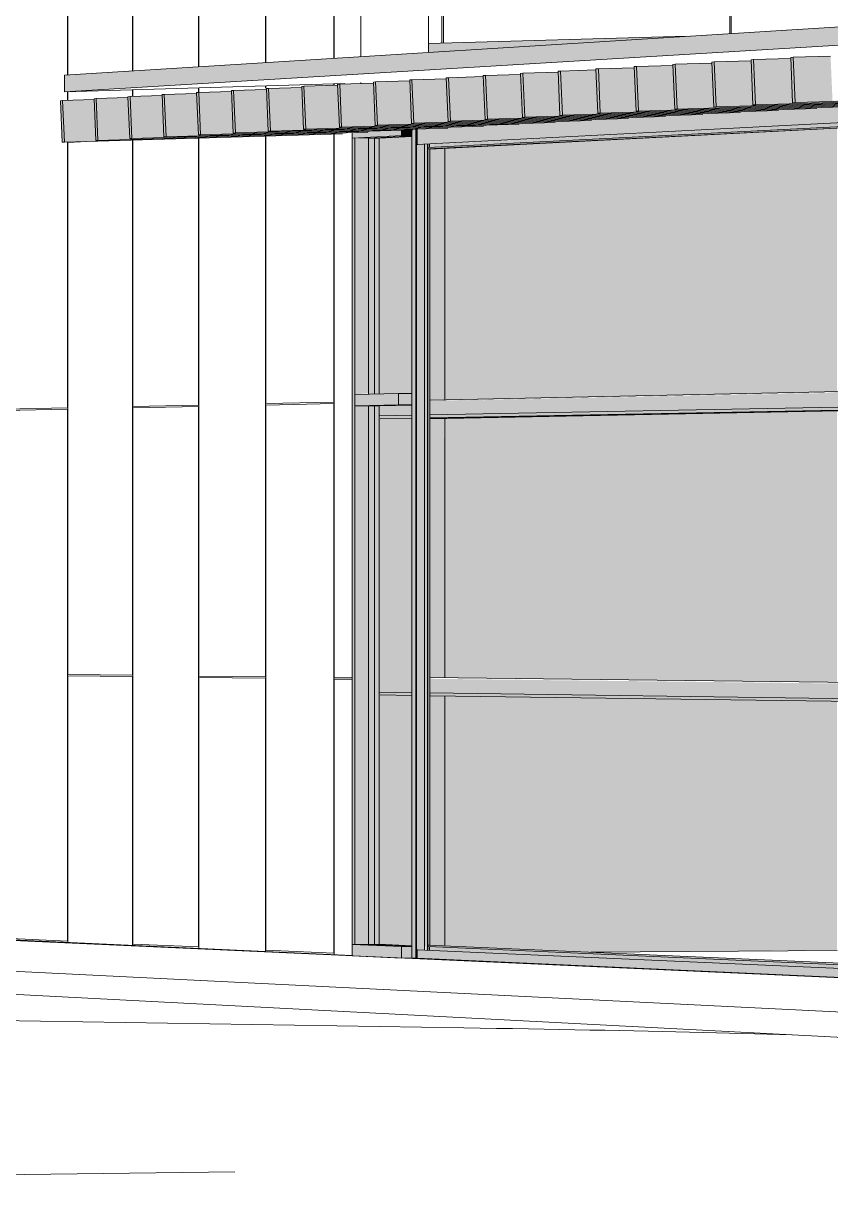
# Model space of a CAD drawing. Header units: inches. Extents: x 31213 to 31218, y -65 to 66.
# Drawn here: x 31214.5181 to 31214.5539, y 65.9728 to 66.0246 of the extents above; entities that cross this region are included whole.
import ezdxf

# ---------------------------------------------------------------- set-up
doc = ezdxf.new("R2010")
doc.units = ezdxf.units.IN
doc.header["$MEASUREMENT"] = 0
for name, color, linetype, lineweight in [('A-GLAZ-CURT', 52, 'Continuous', 9), ('A-GLAZ-CWMG', 51, 'Continuous', 9), ('A-ROOF', 132, 'Continuous', 13), ('A-WALL-PATT', 111, 'Continuous', 13), ('C-BLDG-PADS', 91, 'Continuous', 9), ('Conc', 7, 'Continuous', 9), ('EOP-PR', 4, 'Continuous', 9), ('I-WALL', 2, 'Continuous', 13), ('L-SITE-WALL', 31, 'Continuous', 13), ('PAINT', 190, 'Continuous', 9), ('S-BEAM', 12, 'Continuous', 9), ('S-COLS', 52, 'Continuous', 9)]:
    doc.layers.add(name, color=color, linetype=linetype, lineweight=lineweight)

# ---------------------------------------------------------------- blocks, each defined once
blk = doc.blocks.new('FP_27-Looking North West')
at = {"layer": 'A-WALL-PATT', "lineweight": 9}
for p, q in [((-3323.351933, 66.022821), (-3323.351933, 66.031856)), ((-3323.351918, 66.022822), (-3323.351918, 66.031857)), ((-3323.348913, 66.02301), (-3323.348913, 66.032119)), ((-3323.348897, 66.023011), (-3323.348897, 66.032121)), ((-3323.357828, 66.022453), (-3323.357828, 66.031342)), ((-3323.357813, 66.022454), (-3323.357813, 66.031343)), ((-3323.354905, 66.022636), (-3323.354905, 66.031597)), ((-3323.354889, 66.022637), (-3323.354889, 66.031598)), ((-3323.360705, 66.022273), (-3323.360705, 66.031091)), ((-3323.36069, 66.022274), (-3323.36069, 66.031092)), ((-3323.360705, 66.021165), (-3323.360705, 66.02154)), ((-3323.36069, 66.021165), (-3323.36069, 66.021541)), ((-3323.357828, 66.021335), (-3323.357828, 66.021618)), ((-3323.357813, 66.021336), (-3323.357813, 66.021619)), ((-3323.354905, 66.021509), (-3323.354905, 66.021704)), ((-3323.354889, 66.02151), (-3323.354889, 66.021704)), ((-3323.351933, 66.021685), (-3323.351933, 66.021791)), ((-3323.351918, 66.021686), (-3323.351918, 66.021791)), ((-3323.348913, 66.021816), (-3323.348913, 66.021864)), ((-3323.348897, 66.021816), (-3323.348897, 66.021865)), ((-3323.357828, 65.995681), (-3323.357828, 66.019389)), ((-3323.357813, 66.007589), (-3323.357813, 66.019389)), ((-3323.354905, 66.00765), (-3323.354905, 66.019477)), ((-3323.354889, 65.995646), (-3323.354889, 66.019478)), ((-3323.351933, 65.99561), (-3323.351933, 66.019567)), ((-3323.351918, 66.007713), (-3323.351918, 66.019568)), ((-3323.348913, 66.007777), (-3323.348913, 66.019659)), ((-3323.348897, 65.995574), (-3323.348897, 66.019659)), ((-3323.360705, 66.007528), (-3323.360705, 66.019302)), ((-3323.36069, 66.01928), (-3323.359846, 66.019325)), ((-3323.36069, 65.995716), (-3323.36069, 66.01928)), ((-3323.360705, 66.007528), (-3323.363521, 66.007469)), ((-3323.360705, 66.007467), (-3323.363521, 66.007408)), ((-3323.360705, 65.983904), (-3323.360705, 66.007467)), ((-3323.354905, 66.00765), (-3323.357813, 66.007589)), ((-3323.354905, 66.007588), (-3323.357813, 66.007527)), ((-3323.357813, 65.983773), (-3323.357813, 66.007527)), ((-3323.354905, 65.983642), (-3323.354905, 66.007588)), ((-3323.348913, 66.007777), (-3323.351918, 66.007713)), ((-3323.348913, 66.007714), (-3323.351918, 66.007651)), ((-3323.351918, 65.983507), (-3323.351918, 66.007651)), ((-3323.348913, 65.983371), (-3323.348913, 66.007714)), ((-3323.357828, 65.995681), (-3323.36069, 65.995716)), ((-3323.36069, 65.995654), (-3323.357828, 65.99562)), ((-3323.36069, 65.983842), (-3323.36069, 65.995654)), ((-3323.357828, 65.983712), (-3323.357828, 65.99562)), ((-3323.351933, 65.99561), (-3323.354889, 65.995646)), ((-3323.354889, 65.995584), (-3323.351933, 65.995548)), ((-3323.354889, 65.983579), (-3323.354889, 65.995584)), ((-3323.348104, 65.995564), (-3323.348897, 65.995574)), ((-3323.351933, 65.983445), (-3323.351933, 65.995548)), ((-3323.348897, 65.995511), (-3323.348104, 65.995501)), ((-3323.348897, 65.983307), (-3323.348897, 65.995511)), ((-3323.363521, 65.984031), (-3323.360705, 65.983904)), ((-3323.360705, 65.983842), (-3323.360705, 65.983842)), ((-3323.36069, 65.983842), (-3323.36069, 65.983842)), ((-3323.357828, 65.983712), (-3323.357828, 65.983712)), ((-3323.357813, 65.983773), (-3323.354905, 65.983642)), ((-3323.357813, 65.983711), (-3323.357813, 65.983711)), ((-3323.354905, 65.98358), (-3323.354905, 65.98358)), ((-3323.354889, 65.983579), (-3323.354889, 65.983579)), ((-3323.351933, 65.983445), (-3323.351933, 65.983445)), ((-3323.351918, 65.983507), (-3323.348913, 65.983371)), ((-3323.351918, 65.983444), (-3323.351918, 65.983444)), ((-3323.348913, 65.983308), (-3323.348913, 65.983308)), ((-3323.348897, 65.983307), (-3323.348897, 65.983307))]:
    blk.add_line(p, q, dxfattribs=at)
blk = doc.blocks.new('FP_46-Looking North West')
at = {"layer": 'A-WALL-PATT', "lineweight": 9}
for p, q in [((-3323.344125, 66.023681), (-3323.344125, 66.044392)), ((-3323.331314, 66.024116), (-3323.331314, 66.044129)), ((-3323.344058, 66.023683), (-3323.344058, 66.032169)), ((-3323.33138, 66.024112), (-3323.33138, 66.03198))]:
    blk.add_line(p, q, dxfattribs=at)

msp = doc.modelspace()

# ---------------------------------------------------------------- hatches: boundary and pattern name
at = {"layer": 'A-GLAZ-CURT', "transparency": 33554458}
for points in [[(31214.533428, 66.008137), (31214.535343, 66.008166), (31214.535343, 66.01958), (31214.533428, 66.019456), (31214.533428, 66.008167)], [(31214.53563, 66.008163), (31214.535609, 66.019198), (31214.535575, 66.019198), (31214.535558, 66.008163)], [(31214.535343, 65.983673), (31214.535343, 66.007652), (31214.534383, 66.007634), (31214.533428, 66.007614), (31214.533428, 65.983757), (31214.534886, 65.983693)], [(31214.535558, 65.983673), (31214.53563, 65.983674), (31214.53563, 66.007653), (31214.535558, 66.007653), (31214.535558, 65.983812)]]:
    msp.add_hatch(color=256, dxfattribs=at).paths.add_polyline_path(points, flags=0)
at = {"layer": 'A-GLAZ-CWMG'}
for points in [[(31214.535577, 66.019198), (31214.589202, 66.021965), (31214.589202, 66.022737), (31214.588589, 66.022689), (31214.588589, 66.022674), (31214.587125, 66.022627), (31214.586571, 66.022585), (31214.586571, 66.022566), (31214.586447, 66.022559), (31214.584573, 66.022475), (31214.584573, 66.022459), (31214.584449, 66.022453), (31214.582731, 66.022402), (31214.582731, 66.022358), (31214.580534, 66.02229), (31214.580534, 66.022246), (31214.578689, 66.022188), (31214.578689, 66.022145), (31214.578337, 66.022132), (31214.576764, 66.022085), (31214.576764, 66.022043), (31214.57614, 66.022021), (31214.574857, 66.021983), (31214.574857, 66.021941), (31214.573943, 66.021911), (31214.572967, 66.021882), (31214.572965, 66.02184), (31214.571746, 66.021801), (31214.571095, 66.021782), (31214.571095, 66.021738), (31214.570887, 66.021731), (31214.569239, 66.021682), (31214.569239, 66.021641), (31214.56895, 66.02163), (31214.567351, 66.021582), (31214.567351, 66.021542), (31214.565579, 66.021486), (31214.565579, 66.021446), (31214.565131, 66.02143), (31214.563773, 66.021389), (31214.563773, 66.02135), (31214.562957, 66.021323), (31214.561984, 66.021294), (31214.561984, 66.021254), (31214.560759, 66.021215), (31214.56021, 66.021199), (31214.56021, 66.02116), (31214.559537, 66.021137), (31214.558562, 66.021108), (31214.558562, 66.021069), (31214.55671, 66.021011), (31214.55671, 66.020973), (31214.555894, 66.020946), (31214.554983, 66.020919), (31214.554983, 66.020881), (31214.554097, 66.020852), (31214.553271, 66.020827), (31214.553271, 66.02079), (31214.551969, 66.020748), (31214.551574, 66.020736), (31214.551574, 66.020699), (31214.550554, 66.020666), (31214.549771, 66.020642), (31214.549771, 66.020606), (31214.548224, 66.020557), (31214.548224, 66.02052), (31214.547074, 66.020483), (31214.546571, 66.020468), (31214.546571, 66.020432), (31214.545357, 66.020393), (31214.544932, 66.02038), (31214.544932, 66.020345), (31214.543656, 66.020304), (31214.543307, 66.020293), (31214.543307, 66.020258), (31214.542774, 66.02024), (31214.541695, 66.020207), (31214.541695, 66.020172), (31214.540299, 66.020128), (31214.540097, 66.020122), (31214.540097, 66.020087), (31214.538643, 66.020041), (31214.538513, 66.020037), (31214.538513, 66.020002), (31214.537178, 66.01996), (31214.536942, 66.019953), (31214.536942, 66.019919), (31214.535577, 66.019846), (31214.535577, 66.019538)], [(31214.53613, 66.019008), (31214.5892, 66.021715), (31214.5892, 66.021963), (31214.53613, 66.019198)], [(31214.536051, 66.018993), (31214.5892, 66.021702), (31214.5892, 66.021775), (31214.536051, 66.019056)], [(31214.535526, 65.983145), (31214.535559, 65.983146), (31214.535549, 66.019874), (31214.535526, 66.019869), (31214.535526, 65.983812)], [(31214.532701, 66.019478), (31214.534888, 66.019621), (31214.534888, 66.019819), (31214.533694, 66.019782), (31214.533401, 66.019773), (31214.533401, 66.01974), (31214.532701, 66.019705), (31214.532701, 66.019539)], [(31214.532701, 66.007867), (31214.532828, 66.00787), (31214.532828, 66.019485), (31214.532701, 66.019456), (31214.532701, 66.01163)], [(31214.532828, 66.008124), (31214.533428, 66.008167), (31214.533428, 66.019472), (31214.532828, 66.019451), (31214.532828, 66.008164)], [(31214.533428, 66.008137), (31214.533895, 66.00817), (31214.533895, 66.019475), (31214.533428, 66.019451), (31214.533428, 66.008164)], [(31214.535344, 66.019589), (31214.535344, 66.019868), (31214.534888, 66.019854), (31214.534888, 66.019593)], [(31214.535526, 65.983145), (31214.535526, 66.01984), (31214.535344, 66.019834), (31214.535344, 65.983154)], [(31214.535559, 65.983155), (31214.535576, 65.983155), (31214.535576, 65.983515), (31214.5359, 65.983515), (31214.5359, 66.019213), (31214.535576, 66.019198), (31214.535559, 65.983515)], [(31214.536126, 65.983492), (31214.536126, 66.019225), (31214.5359, 66.019198), (31214.5359, 65.983672), (31214.53596, 65.983661), (31214.53596, 65.983499)], [(31214.532828, 66.007616), (31214.53476, 66.007656), (31214.53476, 66.008166), (31214.532828, 66.008124)], [(31214.532828, 65.983752), (31214.532828, 66.00787), (31214.532701, 66.007867), (31214.532701, 65.983758)], [(31214.532828, 65.983759), (31214.533428, 65.983766), (31214.533428, 66.007614), (31214.532828, 66.007612), (31214.532828, 65.983766)], [(31214.533895, 65.98376), (31214.533895, 66.007612), (31214.533428, 66.007612), (31214.533428, 65.983763), (31214.533768, 65.983766)], [(31214.534888, 65.983151), (31214.534888, 65.983661), (31214.532701, 65.983758), (31214.532701, 65.98325), (31214.534386, 65.983174)], [(31214.5892, 65.981324), (31214.5892, 65.981397), (31214.536051, 65.98372), (31214.536051, 65.983656), (31214.584926, 65.981512)], [(31214.5892, 65.981141), (31214.5892, 65.981383), (31214.53613, 65.983704), (31214.53613, 65.983492), (31214.589144, 65.981143)], [(31214.589202, 65.980713), (31214.589202, 65.981139), (31214.535577, 65.983515), (31214.535577, 65.983143), (31214.584928, 65.980907)]]:
    msp.add_hatch(color=256, dxfattribs=at).paths.add_polyline_path(points, flags=0)
h = msp.add_hatch(color=256, dxfattribs=at)
h.paths.add_polyline_path([(31214.53613, 65.983492), (31214.53613, 65.983652), (31214.536051, 65.983656), (31214.536051, 65.983495)], flags=0)
h.paths.add_polyline_path([(31214.536051, 65.98372), (31214.536146, 65.98372), (31214.53613, 66.018992), (31214.536051, 66.018992), (31214.536051, 65.98372)], flags=0)
h.paths.add_polyline_path([(31214.536051, 66.019056), (31214.53613, 66.01906), (31214.53613, 66.019225), (31214.536051, 66.019198)], flags=0)
h = msp.add_hatch(color=256, dxfattribs=at)
h.paths.add_polyline_path([(31214.535831, 66.007652), (31214.535831, 66.008162), (31214.535558, 66.008163), (31214.535558, 66.007653), (31214.535681, 66.007653)], flags=0)
h.paths.add_polyline_path([(31214.535343, 66.007654), (31214.535343, 66.008164), (31214.53476, 66.008166), (31214.53476, 66.007656), (31214.53511, 66.007655)], flags=0)
h = msp.add_hatch(color=256, dxfattribs=at)
h.paths.add_polyline_path([(31214.534888, 65.983151), (31214.535344, 65.983154), (31214.535344, 65.983665), (31214.534888, 65.983661), (31214.534888, 65.983151)], flags=0)
h.paths.add_polyline_path([(31214.535559, 65.983156), (31214.535576, 65.983156), (31214.535576, 65.983515), (31214.5359, 65.983515), (31214.5359, 65.983669), (31214.535559, 65.983667), (31214.535559, 65.983515)], flags=0)
at = {"layer": 'A-ROOF'}
msp.add_hatch(color=256, dxfattribs=at).paths.add_polyline_path([(31214.519966, 66.021527), (31214.607996, 66.026851), (31214.600444, 66.026641), (31214.600444, 66.027286), (31214.519966, 66.02226)], flags=0)
at = {"layer": 'I-WALL'}
h = msp.add_hatch(color=256, dxfattribs=at)
h.paths.add_polyline_path([(31214.54327, 65.983406), (31214.554175, 65.983514), (31214.554175, 65.994519), (31214.536795, 65.994765), (31214.536795, 65.983691), (31214.540943, 65.983508)], flags=0)
h.paths.add_polyline_path([(31214.556191, 65.983505), (31214.575597, 65.983655), (31214.575597, 65.994217), (31214.556191, 65.994491), (31214.556191, 65.983514)], flags=0)
h.paths.add_polyline_path([(31214.577728, 65.983671), (31214.589001, 65.983758), (31214.589001, 65.994027), (31214.577728, 65.994187), (31214.577728, 65.983703)], flags=0)
h.paths.add_polyline_path([(31214.589001, 65.994944), (31214.589001, 66.00805), (31214.577728, 66.007836), (31214.577728, 65.995079), (31214.58474, 65.994995)], flags=0)
h.paths.add_polyline_path([(31214.575597, 65.995104), (31214.575597, 66.007795), (31214.556191, 66.007426), (31214.556191, 65.995336), (31214.573531, 65.995129)], flags=0)
h.paths.add_polyline_path([(31214.554175, 65.99536), (31214.554175, 66.007387), (31214.536795, 66.007057), (31214.536795, 65.995568), (31214.554082, 65.995361)], flags=0)
h.paths.add_polyline_path([(31214.536795, 66.007876), (31214.554175, 66.008246), (31214.554175, 66.019918), (31214.536795, 66.019009), (31214.536795, 66.008878)], flags=0)
h.paths.add_polyline_path([(31214.556191, 66.008289), (31214.575597, 66.008701), (31214.575566, 66.0153), (31214.556191, 66.014649), (31214.556191, 66.01163)], flags=0)
h.paths.add_polyline_path([(31214.577728, 66.008746), (31214.589001, 66.008986), (31214.589001, 66.015747), (31214.577728, 66.015372), (31214.577728, 66.011631)], flags=0)
h.paths.add_polyline_path([(31214.556191, 66.015019), (31214.55645, 66.015061), (31214.556414, 66.015203), (31214.55641, 66.015264), (31214.556357, 66.015264), (31214.556191, 66.018993), (31214.556191, 66.015023)], flags=0)
h.paths.add_polyline_path([(31214.556346, 66.015094), (31214.556353, 66.015144), (31214.556423, 66.015097)], flags=0)
h.paths.add_polyline_path([(31214.556334, 66.015056), (31214.556346, 66.015094), (31214.556435, 66.01506)], flags=0)
h.paths.add_polyline_path([(31214.536075, 66.023273), (31214.54751, 66.023993), (31214.536075, 66.023663)], flags=0)
at = {"layer": 'S-BEAM'}
for points in [[(31214.55056, 66.02095), (31214.563773, 66.02135), (31214.563773, 66.021389), (31214.552201, 66.02104), (31214.552113, 66.023002), (31214.550473, 66.022954), (31214.550535, 66.021522)], [(31214.552207, 66.02104), (31214.552317, 66.021046), (31214.55223, 66.023058), (31214.55212, 66.023052)], [(31214.552317, 66.021046), (31214.565579, 66.021446), (31214.565579, 66.021486), (31214.553972, 66.021136), (31214.553885, 66.023107), (31214.55223, 66.023058), (31214.552296, 66.021522)], [(31214.542009, 66.020488), (31214.554983, 66.020881), (31214.554983, 66.020919), (31214.543577, 66.020573), (31214.543492, 66.022493), (31214.541923, 66.022447), (31214.541983, 66.021071)], [(31214.543584, 66.020573), (31214.543689, 66.020578), (31214.543603, 66.022546), (31214.543498, 66.02254)], [(31214.543689, 66.020578), (31214.55671, 66.020973), (31214.55671, 66.021011), (31214.545271, 66.020665), (31214.545185, 66.022593), (31214.543603, 66.022546), (31214.543663, 66.021165)], [(31214.545278, 66.020664), (31214.545384, 66.02067), (31214.545298, 66.022647), (31214.545192, 66.022641)], [(31214.545384, 66.02067), (31214.558561, 66.021069), (31214.558561, 66.021108), (31214.54698, 66.020757), (31214.546894, 66.022694), (31214.545298, 66.022647), (31214.545358, 66.021259)], [(31214.546987, 66.020757), (31214.547094, 66.020763), (31214.547007, 66.022748), (31214.5469, 66.022742)], [(31214.547094, 66.020763), (31214.56021, 66.02116), (31214.56021, 66.021199), (31214.548705, 66.020851), (31214.548618, 66.022796), (31214.547007, 66.022748), (31214.547068, 66.021354)], [(31214.548711, 66.02085), (31214.548819, 66.020856), (31214.548732, 66.022851), (31214.548625, 66.022844)], [(31214.548819, 66.020856), (31214.561984, 66.021254), (31214.561984, 66.021294), (31214.550445, 66.020945), (31214.550358, 66.022898), (31214.548732, 66.022851), (31214.548793, 66.02145)], [(31214.550451, 66.020945), (31214.55056, 66.02095), (31214.550473, 66.022954), (31214.550364, 66.022948)], [(31214.533728, 66.020039), (31214.533827, 66.020045), (31214.533743, 66.021962), (31214.533644, 66.021956), (31214.533719, 66.020239)], [(31214.533827, 66.020045), (31214.546571, 66.020432), (31214.546571, 66.020468), (31214.535329, 66.020127), (31214.535245, 66.022006), (31214.533743, 66.021962), (31214.533819, 66.020239)], [(31214.535335, 66.020126), (31214.535435, 66.020132), (31214.535351, 66.022057), (31214.535251, 66.022051), (31214.53533, 66.020239)], [(31214.535435, 66.020132), (31214.548224, 66.02052), (31214.548224, 66.020557), (31214.536949, 66.020239), (31214.536865, 66.022102), (31214.535351, 66.022057), (31214.535431, 66.020239)], [(31214.536956, 66.020214), (31214.537056, 66.020238), (31214.536973, 66.022153), (31214.536871, 66.022147), (31214.536955, 66.020238)], [(31214.537057, 66.020219), (31214.549771, 66.020606), (31214.549771, 66.020642), (31214.538585, 66.020303), (31214.5385, 66.022198), (31214.536973, 66.022153), (31214.537056, 66.020238)], [(31214.538591, 66.020303), (31214.538693, 66.020308), (31214.538608, 66.02225), (31214.538506, 66.022244)], [(31214.538693, 66.020308), (31214.551574, 66.020699), (31214.551574, 66.020736), (31214.540234, 66.020392), (31214.540149, 66.022296), (31214.538608, 66.02225), (31214.53864, 66.021524)], [(31214.540241, 66.020392), (31214.540344, 66.020397), (31214.540259, 66.022348), (31214.540156, 66.022342)], [(31214.540344, 66.020397), (31214.553271, 66.02079), (31214.553271, 66.020827), (31214.541899, 66.020482), (31214.541813, 66.022394), (31214.540259, 66.022348), (31214.540295, 66.021524)], [(31214.541905, 66.020482), (31214.542009, 66.020488), (31214.541923, 66.022447), (31214.541819, 66.022441)], [(31214.524465, 66.019538), (31214.536942, 66.019919), (31214.536942, 66.019953), (31214.525891, 66.019616), (31214.525808, 66.021449), (31214.524383, 66.021406), (31214.524434, 66.02024)], [(31214.525897, 66.019615), (31214.525992, 66.019621), (31214.52591, 66.021497), (31214.525814, 66.021491), (31214.525869, 66.02024)], [(31214.525992, 66.019621), (31214.538513, 66.020002), (31214.538513, 66.020037), (31214.52743, 66.019699), (31214.527348, 66.021539), (31214.52591, 66.021497), (31214.525965, 66.02024)], [(31214.527436, 66.019699), (31214.527532, 66.019704), (31214.52745, 66.021588), (31214.527354, 66.021583), (31214.527413, 66.02024)], [(31214.527532, 66.019704), (31214.540097, 66.020087), (31214.540097, 66.020122), (31214.528983, 66.019783), (31214.5289, 66.021631), (31214.52745, 66.021588), (31214.527509, 66.02024)], [(31214.528989, 66.019783), (31214.529086, 66.019788), (31214.529003, 66.02168), (31214.528906, 66.021675), (31214.528969, 66.02024)], [(31214.529086, 66.019788), (31214.541695, 66.020172), (31214.541695, 66.020207), (31214.530549, 66.019868), (31214.530466, 66.021724), (31214.529003, 66.02168), (31214.529066, 66.020239)], [(31214.530555, 66.019868), (31214.530653, 66.019873), (31214.53057, 66.021773), (31214.530472, 66.021767), (31214.530539, 66.020239)], [(31214.530653, 66.019873), (31214.543307, 66.020258), (31214.543307, 66.020293), (31214.532129, 66.019953), (31214.532045, 66.021817), (31214.53057, 66.021773), (31214.530637, 66.020239)], [(31214.532135, 66.019953), (31214.532233, 66.019958), (31214.53215, 66.021867), (31214.532051, 66.021861), (31214.532122, 66.020239)], [(31214.532233, 66.019958), (31214.544932, 66.020345), (31214.544932, 66.02038), (31214.533722, 66.02004), (31214.533638, 66.021911), (31214.53215, 66.021867), (31214.532221, 66.020239)], [(31214.519866, 66.019289), (31214.519959, 66.019294), (31214.519877, 66.021139), (31214.519785, 66.021134), (31214.519824, 66.020241)], [(31214.519959, 66.019294), (31214.532186, 66.019668), (31214.532163, 66.0197), (31214.521349, 66.01937), (31214.521268, 66.02118), (31214.519877, 66.021139), (31214.519917, 66.020241)], [(31214.521355, 66.01937), (31214.521448, 66.019375), (31214.521367, 66.021227), (31214.521274, 66.021222), (31214.521317, 66.020241)], [(31214.521448, 66.019375), (31214.533401, 66.01974), (31214.533401, 66.019773), (31214.52285, 66.019451), (31214.522769, 66.021269), (31214.521367, 66.021227), (31214.52141, 66.020241)], [(31214.522856, 66.019451), (31214.52295, 66.019456), (31214.522868, 66.021316), (31214.522774, 66.021311), (31214.522822, 66.02024)], [(31214.52295, 66.019456), (31214.535576, 66.019869), (31214.535548, 66.019874), (31214.524364, 66.019533), (31214.524282, 66.021358), (31214.522868, 66.021316), (31214.522916, 66.02024)], [(31214.52437, 66.019533), (31214.524465, 66.019538), (31214.524383, 66.021406), (31214.524288, 66.021401), (31214.524339, 66.02024)], [(31214.536125, 66.007815), (31214.589199, 66.008955), (31214.589199, 66.008982), (31214.536125, 66.007839), (31214.536125, 66.007819)]]:
    msp.add_hatch(color=256, dxfattribs=at).paths.add_polyline_path(points, flags=0)
h = msp.add_hatch(color=256, dxfattribs=at)
h.paths.add_polyline_path([(31214.493379, 66.006384), (31214.494138, 66.006398), (31214.494138, 66.006795), (31214.493379, 66.006779)], flags=0)
h.paths.add_polyline_path([(31214.495216, 66.006419), (31214.495991, 66.006434), (31214.495991, 66.006833), (31214.495216, 66.006816)], flags=0)
h.paths.add_polyline_path([(31214.498954, 66.006491), (31214.499759, 66.006507), (31214.499759, 66.006911), (31214.498954, 66.006893)], flags=0)
h.paths.add_polyline_path([(31214.500855, 66.006528), (31214.501675, 66.006544), (31214.501675, 66.00695), (31214.500855, 66.006932)], flags=0)
h.paths.add_polyline_path([(31214.502777, 66.006565), (31214.503613, 66.006582), (31214.503613, 66.00699), (31214.502777, 66.006972)], flags=0)
h.paths.add_polyline_path([(31214.504721, 66.006603), (31214.505574, 66.00662), (31214.505574, 66.00703), (31214.504721, 66.007012)], flags=0)
h.paths.add_polyline_path([(31214.506688, 66.006641), (31214.507557, 66.006658), (31214.507557, 66.007071), (31214.506688, 66.007052)], flags=0)
h.paths.add_polyline_path([(31214.508677, 66.00668), (31214.509564, 66.006697), (31214.509564, 66.007112), (31214.508677, 66.007093)], flags=0)
h.paths.add_polyline_path([(31214.51069, 66.006719), (31214.51153, 66.006735), (31214.51153, 66.007153), (31214.51069, 66.007134)], flags=0)
h.paths.add_polyline_path([(31214.533895, 66.007168), (31214.535341, 66.007196), (31214.535341, 66.007642), (31214.533895, 66.007612), (31214.533895, 66.007324)], flags=0)
h.paths.add_polyline_path([(31214.59057, 66.008264), (31214.591938, 66.008291), (31214.591938, 66.008806), (31214.59057, 66.008777)], flags=0)
h.paths.add_polyline_path([(31214.63933, 66.009208), (31214.641502, 66.00925), (31214.641502, 66.009824), (31214.63933, 66.00978)], flags=0)
h.paths.add_polyline_path([(31214.64303, 66.00928), (31214.645383, 66.009325), (31214.645383, 66.009904), (31214.64303, 66.009853)], flags=0)
h.paths.add_polyline_path([(31214.650881, 66.009432), (31214.653228, 66.009477), (31214.653228, 66.010065), (31214.650881, 66.010015)], flags=0)
h.paths.add_polyline_path([(31214.770544, 66.011748), (31214.774192, 66.011818), (31214.774192, 66.012552), (31214.770544, 66.012477)], flags=0)
h.paths.add_polyline_path([(31214.92604, 66.014757), (31214.93248, 66.014882), (31214.93248, 66.015805), (31214.92604, 66.015673)], flags=0)
h.paths.add_polyline_path([(31214.977693, 66.015757), (31214.986117, 66.01592), (31214.986117, 66.016908), (31214.977693, 66.016734), (31214.977693, 66.015887)], flags=0)
h.paths.add_polyline_path([(31215.01215, 66.016423), (31215.021816, 66.01661), (31215.021816, 66.017641), (31215.01215, 66.017436)], flags=0)
h.paths.add_polyline_path([(31215.024421, 66.016661), (31215.034414, 66.016854), (31215.034414, 66.0179), (31215.024421, 66.017688)], flags=0)
h.paths.add_polyline_path([(31215.037053, 66.016905), (31215.047388, 66.017105), (31215.047388, 66.018167), (31215.037053, 66.017947)], flags=0)
h.paths.add_polyline_path([(31215.050061, 66.017157), (31215.060754, 66.017364), (31215.060754, 66.018442), (31215.050061, 66.018214)], flags=0)
h.paths.add_polyline_path([(31215.063463, 66.017417), (31215.074531, 66.017631), (31215.074531, 66.018725), (31215.063463, 66.01849)], flags=0)
h = msp.add_hatch(color=256, dxfattribs=at)
h.paths.add_polyline_path([(31214.493378, 66.006272), (31214.494138, 66.006286), (31214.494138, 66.006398), (31214.493379, 66.006384)], flags=0)
h.paths.add_polyline_path([(31214.495216, 66.006306), (31214.49599, 66.006321), (31214.495991, 66.006434), (31214.495216, 66.006419)], flags=0)
h.paths.add_polyline_path([(31214.498953, 66.006378), (31214.499758, 66.006393), (31214.499759, 66.006507), (31214.498954, 66.006491)], flags=0)
h.paths.add_polyline_path([(31214.500854, 66.006414), (31214.501675, 66.006429), (31214.501675, 66.006544), (31214.500855, 66.006528)], flags=0)
h.paths.add_polyline_path([(31214.502776, 66.00645), (31214.503613, 66.006466), (31214.503613, 66.006582), (31214.502777, 66.006565)], flags=0)
h.paths.add_polyline_path([(31214.50472, 66.006487), (31214.505573, 66.006503), (31214.505574, 66.00662), (31214.504721, 66.006603)], flags=0)
h.paths.add_polyline_path([(31214.506687, 66.006525), (31214.507557, 66.006541), (31214.507557, 66.006658), (31214.506688, 66.006641)], flags=0)
h.paths.add_polyline_path([(31214.508677, 66.006562), (31214.509563, 66.006579), (31214.509564, 66.006697), (31214.508677, 66.00668)], flags=0)
h.paths.add_polyline_path([(31214.510689, 66.006601), (31214.51153, 66.006617), (31214.51153, 66.006735), (31214.51069, 66.006719)], flags=0)
h.paths.add_polyline_path([(31214.533938, 66.007043), (31214.53534, 66.007069), (31214.535341, 66.007196), (31214.533785, 66.007166)], flags=0)
h.paths.add_polyline_path([(31214.59057, 66.00812), (31214.591938, 66.008146), (31214.591938, 66.008291), (31214.59057, 66.008264)], flags=0)
h.paths.add_polyline_path([(31214.63933, 66.009047), (31214.641501, 66.009088), (31214.641502, 66.00925), (31214.63933, 66.009208)], flags=0)
h.paths.add_polyline_path([(31214.64326, 66.009121), (31214.645383, 66.009162), (31214.645383, 66.009325), (31214.64303, 66.00928), (31214.64303, 66.009199), (31214.643166, 66.009201)], flags=0)
h.paths.add_polyline_path([(31214.65088, 66.009266), (31214.653227, 66.009311), (31214.653228, 66.009477), (31214.650881, 66.009432)], flags=0)
h.paths.add_polyline_path([(31214.770543, 66.011542), (31214.774192, 66.011611), (31214.774192, 66.011818), (31214.770544, 66.011748)], flags=0)
h.paths.add_polyline_path([(31214.926039, 66.014498), (31214.93248, 66.014621), (31214.93248, 66.014882), (31214.92604, 66.014757)], flags=0)
h.paths.add_polyline_path([(31214.977693, 66.01548), (31214.986117, 66.01564), (31214.986117, 66.01592), (31214.977693, 66.015757)], flags=0)
h.paths.add_polyline_path([(31215.01215, 66.016135), (31215.021816, 66.016319), (31215.021816, 66.01661), (31215.01215, 66.016423)], flags=0)
h.paths.add_polyline_path([(31215.025101, 66.016382), (31215.034414, 66.016559), (31215.034414, 66.016854), (31215.024825, 66.016669)], flags=0)
h.paths.add_polyline_path([(31215.037053, 66.016609), (31215.047388, 66.016805), (31215.047388, 66.017105), (31215.037053, 66.016905)], flags=0)
h.paths.add_polyline_path([(31215.050062, 66.016856), (31215.060754, 66.01706), (31215.060754, 66.017364), (31215.050061, 66.017157)], flags=0)
h.paths.add_polyline_path([(31215.063463, 66.017111), (31215.074531, 66.017321), (31215.074531, 66.017631), (31215.063463, 66.017417)], flags=0)
h = msp.add_hatch(color=256, dxfattribs=at)
h.paths.add_polyline_path([(31214.497075, 66.006455), (31214.497864, 66.00647), (31214.497864, 66.006872), (31214.497075, 66.006855)], flags=0)
h.paths.add_polyline_path([(31214.5359, 66.007206), (31214.536035, 66.007209), (31214.536035, 66.007813), (31214.5359, 66.00781), (31214.5359, 66.007324)], flags=0)
h.paths.add_polyline_path([(31214.536146, 66.007211), (31214.589199, 66.008238), (31214.589199, 66.008928), (31214.536146, 66.007815), (31214.536146, 66.007324)], flags=0)
h = msp.add_hatch(color=256, dxfattribs=at)
h.paths.add_polyline_path([(31214.497074, 66.006342), (31214.497864, 66.006357), (31214.497864, 66.00647), (31214.497075, 66.006455)], flags=0)
h.paths.add_polyline_path([(31214.536145, 66.007085), (31214.589199, 66.008093), (31214.589199, 66.008238), (31214.536146, 66.007211), (31214.536145, 66.007102)], flags=0)
h = msp.add_hatch(color=256, dxfattribs=at)
h.paths.add_polyline_path([(31214.653228, 65.994085), (31214.653227, 65.994148), (31214.650799, 65.994145), (31214.650799, 65.994114)], flags=0)
h.paths.add_polyline_path([(31214.645383, 65.994179), (31214.645383, 65.994242), (31214.643137, 65.994237), (31214.643137, 65.994207), (31214.644214, 65.994194)], flags=0)
h.paths.add_polyline_path([(31214.641502, 65.994226), (31214.641501, 65.994289), (31214.63933, 65.994283), (31214.63933, 65.994253), (31214.639371, 65.994252)], flags=0)
h.paths.add_polyline_path([(31214.591938, 65.994825), (31214.591938, 65.994881), (31214.59057, 65.994869), (31214.59057, 65.994842), (31214.590608, 65.994841)], flags=0)
h.paths.add_polyline_path([(31214.535341, 65.995509), (31214.535341, 65.995557), (31214.533792, 65.995551), (31214.533785, 65.995527), (31214.534382, 65.99552)], flags=0)
h.paths.add_polyline_path([(31214.51153, 65.995796), (31214.51153, 65.995842), (31214.51069, 65.995829), (31214.510721, 65.995806)], flags=0)
h.paths.add_polyline_path([(31214.509564, 65.99582), (31214.509563, 65.995865), (31214.508677, 65.995853), (31214.508709, 65.99583)], flags=0)
h.paths.add_polyline_path([(31214.507557, 65.995844), (31214.507557, 65.995889), (31214.506688, 65.995877), (31214.506719, 65.995854)], flags=0)
h.paths.add_polyline_path([(31214.505574, 65.995868), (31214.505574, 65.995913), (31214.504721, 65.995901), (31214.504752, 65.995878)], flags=0)
h.paths.add_polyline_path([(31214.503613, 65.995892), (31214.503613, 65.995936), (31214.502777, 65.995924), (31214.502808, 65.995902)], flags=0)
h.paths.add_polyline_path([(31214.501675, 65.995915), (31214.501675, 65.995959), (31214.500855, 65.995947), (31214.500885, 65.995925), (31214.501399, 65.995919)], flags=0)
h.paths.add_polyline_path([(31214.499759, 65.995939), (31214.499759, 65.995982), (31214.498954, 65.99597), (31214.498985, 65.995948)], flags=0)
h.paths.add_polyline_path([(31214.495991, 65.995984), (31214.495991, 65.996027), (31214.495216, 65.996015), (31214.495247, 65.995993)], flags=0)
h.paths.add_polyline_path([(31214.494138, 65.996006), (31214.494138, 65.99605), (31214.493379, 65.996037), (31214.493409, 65.996015)], flags=0)
h = msp.add_hatch(color=256, dxfattribs=at)
h.paths.add_polyline_path([(31214.653228, 65.993291), (31214.653228, 65.994085), (31214.650881, 65.994113), (31214.650881, 65.993323)], flags=0)
h.paths.add_polyline_path([(31214.645383, 65.993398), (31214.645383, 65.994179), (31214.64303, 65.994208), (31214.64303, 65.99343), (31214.644214, 65.993414)], flags=0)
h.paths.add_polyline_path([(31214.641502, 65.993451), (31214.641502, 65.994226), (31214.63933, 65.994253), (31214.63933, 65.993481)], flags=0)
h.paths.add_polyline_path([(31214.591938, 65.99413), (31214.591938, 65.994825), (31214.59057, 65.994842), (31214.59057, 65.994149)], flags=0)
h.paths.add_polyline_path([(31214.535341, 65.994906), (31214.535341, 65.995509), (31214.533895, 65.995526), (31214.533895, 65.994926), (31214.534382, 65.994919)], flags=0)
h.paths.add_polyline_path([(31214.51153, 65.995232), (31214.51153, 65.995796), (31214.51069, 65.995806), (31214.51069, 65.995244)], flags=0)
h.paths.add_polyline_path([(31214.509564, 65.995259), (31214.509564, 65.99582), (31214.508677, 65.995831), (31214.508677, 65.995271)], flags=0)
h.paths.add_polyline_path([(31214.507557, 65.995286), (31214.507557, 65.995844), (31214.506688, 65.995855), (31214.506688, 65.995298)], flags=0)
h.paths.add_polyline_path([(31214.505574, 65.995314), (31214.505574, 65.995868), (31214.504721, 65.995879), (31214.504721, 65.995325)], flags=0)
h.paths.add_polyline_path([(31214.503613, 65.99534), (31214.503613, 65.995892), (31214.502777, 65.995902), (31214.502777, 65.995352)], flags=0)
h.paths.add_polyline_path([(31214.501675, 65.995367), (31214.501675, 65.995915), (31214.500855, 65.995925), (31214.500855, 65.995378), (31214.501399, 65.995371)], flags=0)
h.paths.add_polyline_path([(31214.499759, 65.995393), (31214.499759, 65.995939), (31214.498954, 65.995948), (31214.498954, 65.995404)], flags=0)
h.paths.add_polyline_path([(31214.495991, 65.995445), (31214.495991, 65.995984), (31214.495216, 65.995993), (31214.495216, 65.995456)], flags=0)
h.paths.add_polyline_path([(31214.494138, 65.99547), (31214.494138, 65.996006), (31214.493379, 65.996016), (31214.493379, 65.995481)], flags=0)
h = msp.add_hatch(color=256, dxfattribs=at)
h.paths.add_polyline_path([(31214.589199, 65.994858), (31214.589199, 65.994914), (31214.536125, 65.995523), (31214.536125, 65.995499), (31214.584925, 65.99491)], flags=0)
h.paths.add_polyline_path([(31214.497864, 65.995961), (31214.497864, 65.996005), (31214.497001, 65.995993), (31214.497001, 65.995972)], flags=0)
h = msp.add_hatch(color=256, dxfattribs=at)
h.paths.add_polyline_path([(31214.589199, 65.994168), (31214.589199, 65.994858), (31214.536146, 65.995499), (31214.536146, 65.994895), (31214.584925, 65.994226)], flags=0)
h.paths.add_polyline_path([(31214.536035, 65.994896), (31214.536035, 65.9955), (31214.5359, 65.995502), (31214.5359, 65.994898)], flags=0)
h.paths.add_polyline_path([(31214.497864, 65.995419), (31214.497864, 65.995961), (31214.497075, 65.995971), (31214.497075, 65.99543)], flags=0)
h = msp.add_hatch(color=256, dxfattribs=at)
h.paths.add_polyline_path([(31214.653227, 65.993132), (31214.653228, 65.993291), (31214.650881, 65.993323), (31214.65088, 65.993165), (31214.651113, 65.993162)], flags=0)
h.paths.add_polyline_path([(31214.645383, 65.993242), (31214.645383, 65.993398), (31214.643137, 65.993429), (31214.643137, 65.993375), (31214.64326, 65.993272), (31214.644214, 65.993259)], flags=0)
h.paths.add_polyline_path([(31214.641501, 65.993297), (31214.641502, 65.993451), (31214.63933, 65.993481), (31214.63933, 65.993327), (31214.639558, 65.993324)], flags=0)
h.paths.add_polyline_path([(31214.591938, 65.993992), (31214.591938, 65.99413), (31214.59057, 65.994149), (31214.59057, 65.994011), (31214.59078, 65.994008)], flags=0)
h.paths.add_polyline_path([(31214.53534, 65.994785), (31214.535341, 65.994906), (31214.533785, 65.994927), (31214.533938, 65.994805), (31214.534381, 65.994799)], flags=0)
h.paths.add_polyline_path([(31214.51153, 65.995119), (31214.51153, 65.995232), (31214.51069, 65.995244), (31214.510689, 65.995131), (31214.510867, 65.995129)], flags=0)
h.paths.add_polyline_path([(31214.509563, 65.995147), (31214.509564, 65.995259), (31214.508677, 65.995271), (31214.508677, 65.995159), (31214.508853, 65.995157)], flags=0)
h.paths.add_polyline_path([(31214.507557, 65.995175), (31214.507557, 65.995286), (31214.506688, 65.995298), (31214.506687, 65.995187), (31214.506863, 65.995185)], flags=0)
h.paths.add_polyline_path([(31214.505573, 65.995203), (31214.505574, 65.995314), (31214.504721, 65.995325), (31214.50472, 65.995215), (31214.504895, 65.995212)], flags=0)
h.paths.add_polyline_path([(31214.503613, 65.99523), (31214.503613, 65.99534), (31214.502777, 65.995352), (31214.502776, 65.995242), (31214.50295, 65.99524)], flags=0)
h.paths.add_polyline_path([(31214.501675, 65.995258), (31214.501675, 65.995367), (31214.500855, 65.995378), (31214.500854, 65.995269), (31214.501399, 65.995262)], flags=0)
h.paths.add_polyline_path([(31214.499758, 65.995285), (31214.499759, 65.995393), (31214.498954, 65.995404), (31214.498953, 65.995296), (31214.499126, 65.995293)], flags=0)
h.paths.add_polyline_path([(31214.49599, 65.995337), (31214.495991, 65.995445), (31214.495216, 65.995456), (31214.495216, 65.995348), (31214.495386, 65.995346)], flags=0)
h.paths.add_polyline_path([(31214.494138, 65.995363), (31214.494138, 65.99547), (31214.493379, 65.995481), (31214.493378, 65.995374), (31214.493548, 65.995372)], flags=0)
h = msp.add_hatch(color=256, dxfattribs=at)
h.paths.add_polyline_path([(31214.589199, 65.99403), (31214.589199, 65.994168), (31214.536146, 65.994895), (31214.536167, 65.994774), (31214.584925, 65.99409)], flags=0)
h.paths.add_polyline_path([(31214.497864, 65.995311), (31214.497864, 65.995419), (31214.497075, 65.99543), (31214.497074, 65.995322), (31214.497246, 65.99532)], flags=0)
at = {"layer": 'S-COLS'}
h = msp.add_hatch(color=256, dxfattribs=at)
h.paths.add_polyline_path([(31214.536704, 65.983695), (31214.536704, 65.994766), (31214.536134, 65.994774), (31214.53615, 65.983719), (31214.536566, 65.983701)], flags=0)
h.paths.add_polyline_path([(31214.536704, 65.995569), (31214.536704, 66.007055), (31214.536134, 66.007044), (31214.536134, 65.995576), (31214.536566, 65.995571)], flags=0)
h.paths.add_polyline_path([(31214.536134, 66.007862), (31214.536704, 66.007874), (31214.536704, 66.019022), (31214.536134, 66.018992), (31214.536134, 66.008547)], flags=0)
h = msp.add_hatch(color=256, dxfattribs=at)
h.paths.add_polyline_path([(31214.536798, 65.983691), (31214.536786, 65.994765), (31214.536704, 65.994766), (31214.536704, 65.983695), (31214.536796, 65.983691)], flags=0)
h.paths.add_polyline_path([(31214.536798, 65.995568), (31214.536775, 66.007056), (31214.536704, 66.007055), (31214.536704, 65.995569), (31214.536798, 65.995568)], flags=0)
h.paths.add_polyline_path([(31214.536704, 66.007874), (31214.536798, 66.007876), (31214.536796, 66.019026), (31214.536704, 66.018992), (31214.536704, 66.00869)], flags=0)
msp.add_hatch(color=256, dxfattribs=at).paths.add_polyline_path([(31214.536704, 66.007874), (31214.536736, 66.007875), (31214.536704, 66.015936)], flags=0)

# ---------------------------------------------------------------- linework, layer by layer
at = {"layer": 'A-GLAZ-CURT'}
for p, q in [((31214.535343, 66.01958), (31214.533428, 66.019479)), ((31214.533428, 66.019479), (31214.533428, 66.008137)), ((31214.533695, 66.019477), (31214.533428, 66.019479)), ((31214.533695, 66.019477), (31214.535342, 66.019564)), ((31214.533695, 66.008143), (31214.533695, 66.019477)), ((31214.535343, 66.007654), (31214.533428, 66.007614)), ((31214.533428, 66.007614), (31214.533428, 65.983757)), ((31214.533695, 66.007613), (31214.533428, 66.007614)), ((31214.533695, 66.007613), (31214.535342, 66.007647)), ((31214.533695, 65.983759), (31214.533695, 66.007613)), ((31214.533428, 65.983757), (31214.533695, 65.983759)), ((31214.533428, 65.983757), (31214.535343, 65.983673)), ((31214.535342, 65.983686), (31214.533695, 65.983759))]:
    msp.add_line(p, q, dxfattribs=at)
at = {"layer": 'A-GLAZ-CWMG'}
for p, q in [((31214.589202, 66.021965), (31214.535577, 66.019198)), ((31214.5892, 66.021775), (31214.536051, 66.019056)), ((31214.5892, 66.021702), (31214.536051, 66.018993)), ((31214.5892, 66.021696), (31214.536146, 66.018992)), ((31214.535526, 66.019876), (31214.535526, 65.983145)), ((31214.535559, 66.019877), (31214.535559, 65.983146)), ((31214.535577, 66.019198), (31214.535577, 66.019877)), ((31214.532701, 66.019478), (31214.532701, 66.019718)), ((31214.532701, 66.019478), (31214.534888, 66.019593)), ((31214.532701, 66.019478), (31214.532828, 66.019485)), ((31214.532701, 66.019478), (31214.532701, 66.007867)), ((31214.532828, 66.019485), (31214.533428, 66.019479)), ((31214.532828, 66.00787), (31214.532828, 66.019485)), ((31214.533428, 66.019479), (31214.533895, 66.019475)), ((31214.533895, 66.019475), (31214.535341, 66.019551)), ((31214.533895, 66.008148), (31214.533895, 66.019475)), ((31214.534888, 66.01982), (31214.534888, 66.019593)), ((31214.534888, 66.019593), (31214.535328, 66.01959)), ((31214.535344, 66.019834), (31214.535344, 65.983154)), ((31214.53561, 66.019198), (31214.535577, 66.019198)), ((31214.5359, 66.019215), (31214.5359, 65.9835)), ((31214.536035, 66.019222), (31214.536035, 65.983494)), ((31214.536051, 66.019223), (31214.536051, 65.983494)), ((31214.536051, 66.018993), (31214.536051, 66.019056)), ((31214.536146, 66.018992), (31214.536051, 66.018993)), ((31214.53613, 66.01906), (31214.53613, 66.019227)), ((31214.536146, 66.018998), (31214.536146, 65.983716)), ((31214.53476, 66.008166), (31214.532828, 66.008124)), ((31214.532828, 66.007616), (31214.532828, 66.008124)), ((31214.53476, 66.008166), (31214.53476, 66.007656)), ((31214.535343, 66.008164), (31214.53476, 66.008166)), ((31214.532701, 66.007867), (31214.532701, 65.983758)), ((31214.532828, 65.983752), (31214.532828, 66.00787)), ((31214.532828, 66.007616), (31214.53476, 66.007656)), ((31214.533428, 66.007614), (31214.532828, 66.007616)), ((31214.533895, 66.007612), (31214.533428, 66.007614)), ((31214.533895, 66.007612), (31214.535341, 66.007642)), ((31214.533895, 65.98376), (31214.533895, 66.007624)), ((31214.53476, 66.007656), (31214.535343, 66.007654)), ((31214.532701, 65.98325), (31214.532701, 65.983758)), ((31214.534888, 65.983661), (31214.532701, 65.983758)), ((31214.532828, 65.983752), (31214.532701, 65.983758)), ((31214.533428, 65.983757), (31214.532828, 65.983752)), ((31214.533895, 65.98376), (31214.533428, 65.983757)), ((31214.535341, 65.983697), (31214.533895, 65.98376)), ((31214.536051, 65.983656), (31214.536051, 65.98372)), ((31214.536051, 65.98372), (31214.536146, 65.98372)), ((31214.536051, 65.98372), (31214.5892, 65.981397)), ((31214.532701, 65.98325), (31214.534888, 65.983151)), ((31214.535328, 65.983665), (31214.534888, 65.983661)), ((31214.534888, 65.983661), (31214.534888, 65.983151)), ((31214.535577, 65.983143), (31214.535577, 65.983515)), ((31214.535577, 65.983515), (31214.53561, 65.983515)), ((31214.535577, 65.983515), (31214.589202, 65.981139)), ((31214.536051, 65.983656), (31214.5892, 65.981324)), ((31214.53613, 65.98349), (31214.53613, 65.983652)), ((31214.534888, 65.983151), (31214.535328, 65.983154)), ((31214.535526, 65.983145), (31214.535344, 65.983154)), ((31214.535559, 65.983146), (31214.535526, 65.983145)), ((31214.535577, 65.983143), (31214.589202, 65.980713))]:
    msp.add_line(p, q, dxfattribs=at)
at = {"layer": 'A-ROOF'}
for p, q in [((31214.519966, 66.02226), (31214.600444, 66.027286)), ((31214.608236, 66.026858), (31214.519966, 66.021527)), ((31214.519966, 66.021527), (31214.519966, 66.02226)), ((31214.53238, 66.021894), (31214.519966, 66.021527))]:
    msp.add_line(p, q, dxfattribs=at)
at = {"layer": 'C-BLDG-PADS'}
msp.add_line((31214.490662, 65.985158), (31215.077508, 65.958531), dxfattribs=at)
at = {"layer": 'Conc'}
for p, q in [((31214.471537, 65.984838), (31214.605532, 65.978241)), ((31215.000605, 65.956392), (31214.461977, 65.984452))]:
    msp.add_line(p, q, dxfattribs=at)
at = {"layer": 'EOP-PR'}
msp.add_line((31214.48728, 65.980851), (31214.537651, 65.980059), dxfattribs=at)
msp.add_polyline3d([(31214.552153, 65.979754, 0), (31214.551622, 65.979769, 0), (31214.551082, 65.979784, 0), (31214.550532, 65.979799, 0), (31214.549973, 65.979813, 0), (31214.549405, 65.979827, 0), (31214.548828, 65.979841, 0), (31214.548242, 65.979855, 0), (31214.547646, 65.979869, 0), (31214.547041, 65.979883, 0), (31214.546428, 65.979896, 0), (31214.545805, 65.97991, 0), (31214.545174, 65.979923, 0), (31214.544533, 65.979936, 0), (31214.543884, 65.979949, 0), (31214.543226, 65.979962, 0), (31214.542559, 65.979974, 0), (31214.541884, 65.979987, 0), (31214.541199, 65.979999, 0), (31214.540507, 65.980011, 0), (31214.539806, 65.980023, 0), (31214.539096, 65.980035, 0), (31214.538378, 65.980047, 0), (31214.537651, 65.980059, 0)], dxfattribs=at)
at = {"layer": 'I-WALL'}
msp.add_line((31214.54327, 65.983406), (31214.554175, 65.98349), dxfattribs=at)
at = {"layer": 'L-SITE-WALL'}
for p, q in [((31214.533085, 66.023085), (31214.533085, 66.044466)), ((31214.53608, 66.044404), (31214.53608, 66.023273)), ((31214.53608, 66.023664), (31214.547518, 66.023993)), ((31214.533085, 66.021898), (31214.533085, 66.021935)), ((31214.512042, 65.984207), (31214.5327, 65.983271))]:
    msp.add_line(p, q, dxfattribs=at)
at = {"layer": 'PAINT'}
msp.add_line((31214.462961, 65.972896), (31214.527503, 65.973679), dxfattribs=at)
at = {"layer": 'S-BEAM'}
for p, q in [((31214.550473, 66.022954), (31214.552115, 66.023002)), ((31214.55223, 66.023058), (31214.55212, 66.023052)), ((31214.55212, 66.023052), (31214.552207, 66.02104)), ((31214.55223, 66.023058), (31214.553887, 66.023107)), ((31214.552317, 66.021046), (31214.55223, 66.023058)), ((31214.541923, 66.022447), (31214.543494, 66.022493)), ((31214.543603, 66.022546), (31214.543498, 66.02254)), ((31214.543498, 66.02254), (31214.543584, 66.020573)), ((31214.543603, 66.022546), (31214.545187, 66.022593)), ((31214.543689, 66.020578), (31214.543603, 66.022546)), ((31214.545298, 66.022647), (31214.545192, 66.022641)), ((31214.545192, 66.022641), (31214.545278, 66.020664)), ((31214.545298, 66.022647), (31214.546896, 66.022694)), ((31214.545384, 66.02067), (31214.545298, 66.022647)), ((31214.547007, 66.022748), (31214.5469, 66.022742)), ((31214.5469, 66.022742), (31214.546987, 66.020757)), ((31214.547007, 66.022748), (31214.54862, 66.022796)), ((31214.547094, 66.020763), (31214.547007, 66.022748)), ((31214.548732, 66.022851), (31214.548625, 66.022844)), ((31214.548625, 66.022844), (31214.548711, 66.02085)), ((31214.548732, 66.022851), (31214.55036, 66.022898)), ((31214.548819, 66.020856), (31214.548732, 66.022851)), ((31214.550473, 66.022954), (31214.550364, 66.022948)), ((31214.550364, 66.022948), (31214.550451, 66.020945)), ((31214.55056, 66.02095), (31214.550473, 66.022954)), ((31214.533743, 66.021962), (31214.533644, 66.021956)), ((31214.533644, 66.021956), (31214.533728, 66.020039)), ((31214.533743, 66.021962), (31214.535246, 66.022006)), ((31214.533827, 66.020045), (31214.533743, 66.021962)), ((31214.535351, 66.022057), (31214.535251, 66.022051)), ((31214.535251, 66.022051), (31214.535335, 66.020126)), ((31214.535351, 66.022057), (31214.536867, 66.022102)), ((31214.535435, 66.020132), (31214.535351, 66.022057)), ((31214.536973, 66.022153), (31214.536871, 66.022147)), ((31214.536871, 66.022147), (31214.536956, 66.020214)), ((31214.536973, 66.022153), (31214.538502, 66.022198)), ((31214.537057, 66.020219), (31214.536973, 66.022153)), ((31214.538608, 66.02225), (31214.538506, 66.022244)), ((31214.538506, 66.022244), (31214.538591, 66.020303)), ((31214.538608, 66.02225), (31214.540151, 66.022296)), ((31214.538693, 66.020308), (31214.538608, 66.02225)), ((31214.540259, 66.022348), (31214.540156, 66.022342)), ((31214.540156, 66.022342), (31214.540241, 66.020392)), ((31214.540259, 66.022348), (31214.541815, 66.022394)), ((31214.540344, 66.020397), (31214.540259, 66.022348)), ((31214.541923, 66.022447), (31214.541819, 66.022441)), ((31214.541819, 66.022441), (31214.541905, 66.020482)), ((31214.542009, 66.020488), (31214.541923, 66.022447)), ((31214.524383, 66.021406), (31214.52581, 66.021449)), ((31214.52591, 66.021497), (31214.525814, 66.021491)), ((31214.525814, 66.021491), (31214.525897, 66.019615)), ((31214.52591, 66.021497), (31214.52735, 66.02154)), ((31214.525992, 66.019621), (31214.52591, 66.021497)), ((31214.52745, 66.021588), (31214.527354, 66.021583)), ((31214.527354, 66.021583), (31214.527436, 66.019699)), ((31214.52745, 66.021588), (31214.528902, 66.021631)), ((31214.527532, 66.019704), (31214.52745, 66.021588)), ((31214.529003, 66.02168), (31214.528906, 66.021675)), ((31214.528906, 66.021675), (31214.528989, 66.019783)), ((31214.529003, 66.02168), (31214.530468, 66.021724)), ((31214.529086, 66.019788), (31214.529003, 66.02168)), ((31214.53057, 66.021773), (31214.530472, 66.021767)), ((31214.530472, 66.021767), (31214.530555, 66.019868)), ((31214.53057, 66.021773), (31214.532047, 66.021817)), ((31214.530653, 66.019873), (31214.53057, 66.021773)), ((31214.53215, 66.021867), (31214.532051, 66.021861)), ((31214.532051, 66.021861), (31214.532135, 66.019953)), ((31214.53215, 66.021867), (31214.53364, 66.021911)), ((31214.532233, 66.019958), (31214.53215, 66.021867)), ((31214.552317, 66.021046), (31214.565579, 66.021446)), ((31214.519877, 66.021139), (31214.519785, 66.021134)), ((31214.519785, 66.021134), (31214.519866, 66.019289)), ((31214.519877, 66.021139), (31214.52127, 66.02118)), ((31214.519959, 66.019294), (31214.519877, 66.021139)), ((31214.521367, 66.021227), (31214.521274, 66.021222)), ((31214.521274, 66.021222), (31214.521355, 66.01937)), ((31214.521367, 66.021227), (31214.52277, 66.021269)), ((31214.521448, 66.019375), (31214.521367, 66.021227)), ((31214.522868, 66.021316), (31214.522774, 66.021311)), ((31214.522774, 66.021311), (31214.522856, 66.019451)), ((31214.522868, 66.021316), (31214.524284, 66.021358)), ((31214.52295, 66.019456), (31214.522868, 66.021316)), ((31214.524383, 66.021406), (31214.524288, 66.021401)), ((31214.524288, 66.021401), (31214.52437, 66.019533)), ((31214.524465, 66.019538), (31214.524383, 66.021406)), ((31214.543689, 66.020578), (31214.55671, 66.020973)), ((31214.545384, 66.02067), (31214.558452, 66.021066)), ((31214.547094, 66.020763), (31214.56021, 66.02116)), ((31214.548819, 66.020856), (31214.561984, 66.021254)), ((31214.550451, 66.020945), (31214.55056, 66.02095)), ((31214.55056, 66.02095), (31214.563773, 66.02135)), ((31214.552207, 66.02104), (31214.552317, 66.021046)), ((31214.533827, 66.020045), (31214.546571, 66.020432)), ((31214.535435, 66.020132), (31214.548224, 66.02052)), ((31214.537057, 66.020219), (31214.549892, 66.020609)), ((31214.538693, 66.020308), (31214.551574, 66.020699)), ((31214.540241, 66.020392), (31214.540344, 66.020397)), ((31214.540344, 66.020397), (31214.553271, 66.02079)), ((31214.541905, 66.020482), (31214.542009, 66.020488)), ((31214.542009, 66.020488), (31214.554983, 66.020881)), ((31214.543584, 66.020573), (31214.543689, 66.020578)), ((31214.545278, 66.020664), (31214.545384, 66.02067)), ((31214.546987, 66.020757), (31214.547094, 66.020763)), ((31214.548711, 66.02085), (31214.548819, 66.020856)), ((31214.524465, 66.019538), (31214.536942, 66.019919)), ((31214.525992, 66.019621), (31214.538513, 66.020002)), ((31214.527532, 66.019704), (31214.540097, 66.020087)), ((31214.529086, 66.019788), (31214.541695, 66.020172)), ((31214.530653, 66.019873), (31214.543307, 66.020258)), ((31214.532135, 66.019953), (31214.532233, 66.019958)), ((31214.532233, 66.019958), (31214.544932, 66.020345)), ((31214.533728, 66.020039), (31214.533827, 66.020045)), ((31214.535335, 66.020126), (31214.535435, 66.020132)), ((31214.536956, 66.020214), (31214.537057, 66.020219)), ((31214.538591, 66.020303), (31214.538693, 66.020308)), ((31214.519959, 66.019294), (31214.532269, 66.01967)), ((31214.521355, 66.01937), (31214.521448, 66.019375)), ((31214.521448, 66.019375), (31214.533401, 66.01974)), ((31214.522856, 66.019451), (31214.52295, 66.019456)), ((31214.52295, 66.019456), (31214.535384, 66.019835)), ((31214.52437, 66.019533), (31214.524465, 66.019538)), ((31214.525897, 66.019615), (31214.525992, 66.019621)), ((31214.527436, 66.019699), (31214.527532, 66.019704)), ((31214.528989, 66.019783), (31214.529086, 66.019788)), ((31214.530555, 66.019868), (31214.530653, 66.019873)), ((31214.519866, 66.019289), (31214.519959, 66.019294)), ((31214.536175, 66.007863), (31214.5892, 66.008982)), ((31214.536138, 66.007066), (31214.589191, 66.008072)), ((31214.536138, 66.007044), (31214.589191, 66.008047)), ((31214.536146, 66.007211), (31214.589199, 66.008238)), ((31214.536167, 66.007085), (31214.589199, 66.008093)), ((31214.533895, 66.007168), (31214.535341, 66.007196)), ((31214.533938, 66.007043), (31214.53534, 66.007069)), ((31214.536138, 65.995576), (31214.589191, 65.994946)), ((31214.533895, 65.994926), (31214.535341, 65.994906)), ((31214.533938, 65.994805), (31214.53534, 65.994785)), ((31214.536146, 65.994895), (31214.589199, 65.994168)), ((31214.536167, 65.994774), (31214.589199, 65.99403))]:
    msp.add_line(p, q, dxfattribs=at)
at = {"layer": 'S-COLS'}
for p, q in [((31214.536802, 66.019032), (31214.536802, 66.007867)), ((31214.536802, 66.007057), (31214.536802, 65.99559)), ((31214.536802, 65.994765), (31214.536802, 65.983686))]:
    msp.add_line(p, q, dxfattribs=at)

# ---------------------------------------------------------------- block references
at = {"layer": 'L-SITE-WALL', "lineweight": 9}
for name in ['FP_27-Looking North West', 'FP_46-Looking North West']:
    msp.add_blockref(name, (34537.880803, 0), dxfattribs=at)

doc.saveas('drawing.dxf')
